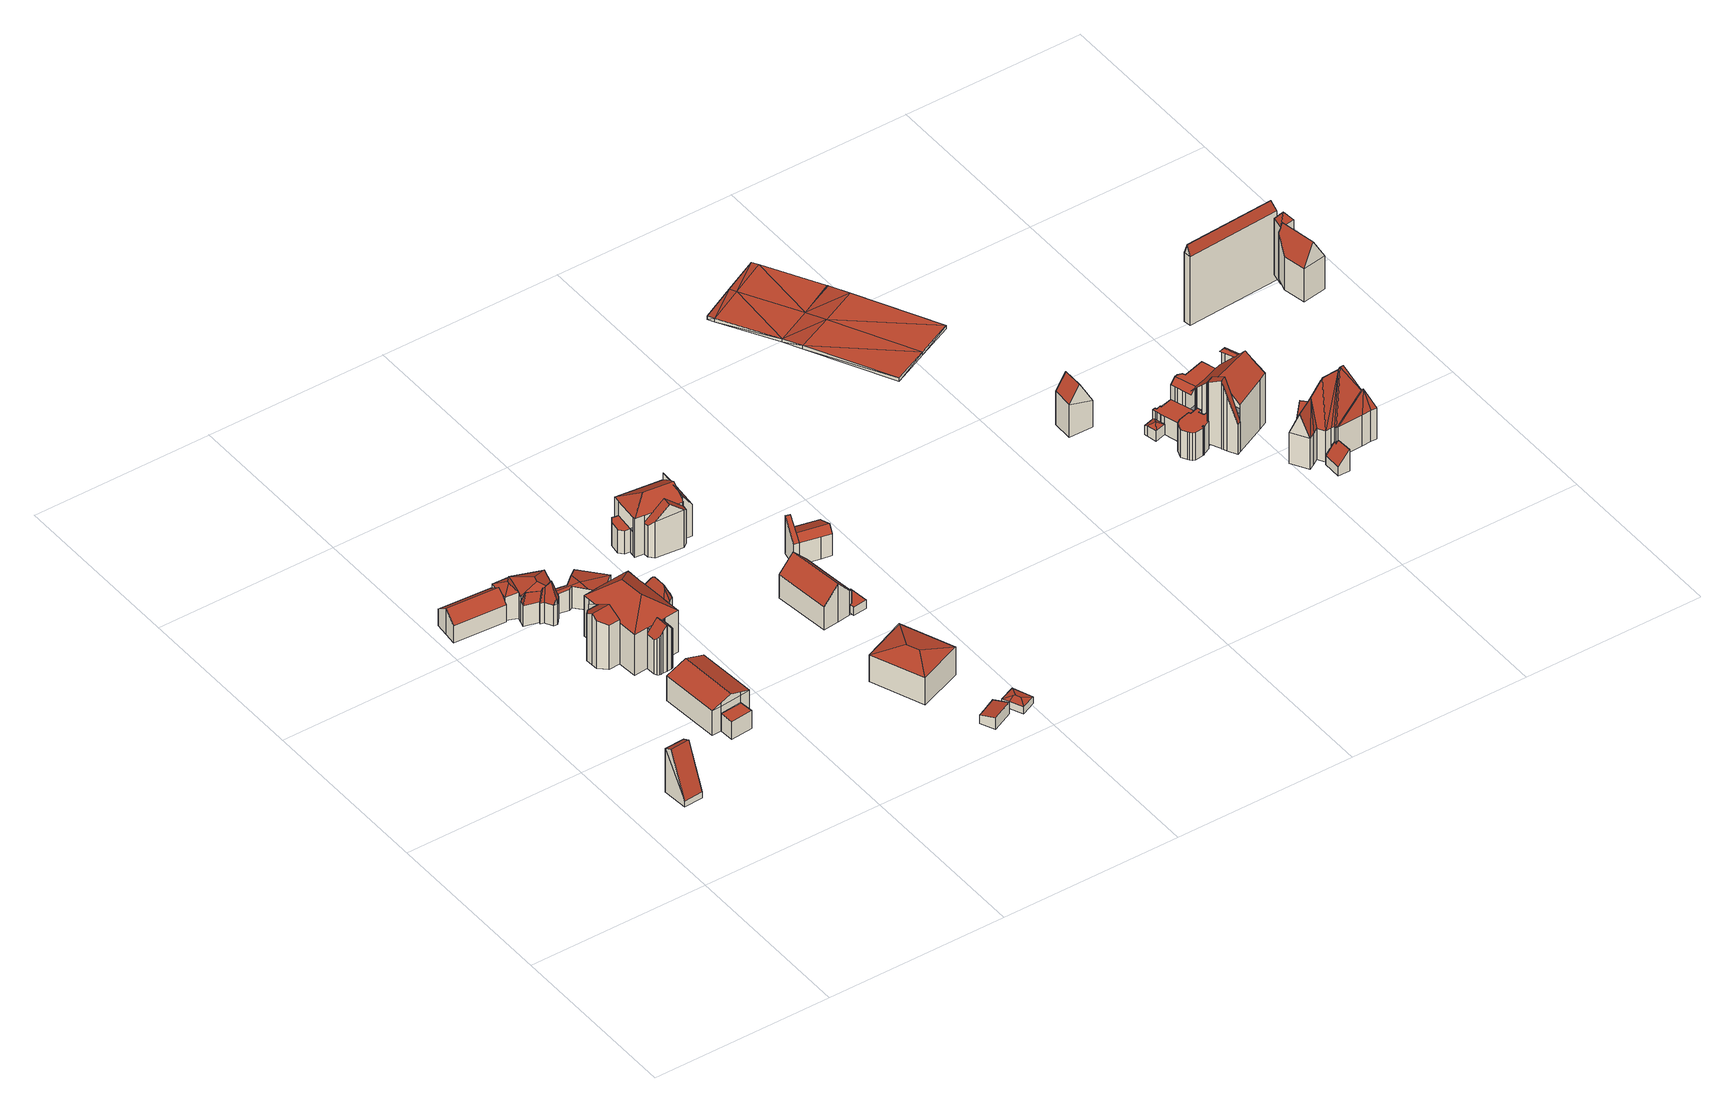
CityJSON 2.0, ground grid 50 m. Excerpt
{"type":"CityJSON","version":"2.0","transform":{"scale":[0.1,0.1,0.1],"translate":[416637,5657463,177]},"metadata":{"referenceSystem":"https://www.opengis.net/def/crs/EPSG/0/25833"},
"CityObjects":{
"building1":{"type":"Building","attributes":{"Dachtyp_tdc":"tdcGableRoof","Gemeindeschluessel":14612000,"Dachneigung":68.95,"QualitaetDacherkennung":5,"Geometrietyp2DReferenz":"3000","measuredHeight":14.39,"function":"31001_9998","roofType":"3100"},"geometry":[{"type":"Solid","lod":"2","boundaries":[[[[0,1,2,3]],[[1,4,5,2]],[[4,6,7,5]],[[6,0,3,7]],[[4,1,8]],[[0,6,9]],[[1,0,9,8]],[[6,4,8,9]],[[3,2,5,7]]]],"semantics":{"surfaces":[{"type":"WallSurface"},{"type":"RoofSurface"},{"type":"GroundSurface"}],"values":[[0,0,0,0,0,0,1,1,2]]}}]},
"building2":{"type":"Building","attributes":{"Gemeindeschluessel":14612000,"Geometrietyp2DReferenz":"3000","function":"31001_9998","roofType":"9999"},"children":["building2-1","building2-2","building2-3","building2-4"]},
"building2-1":{"type":"BuildingPart","attributes":{"Dachtyp_tdc":"tdcGableRoof","Dachneigung":37.01,"QualitaetDacherkennung":66,"Geometrietyp2DReferenz":"3000","measuredHeight":7.87,"roofType":"3100"},"parents":["building2"],"geometry":[{"type":"MultiSurface","lod":"2","boundaries":[[[10,11,12,13]],[[14,15,16,17]],[[15,18,19,16]],[[18,20,21,19]],[[22,10,13,23]],[[20,18,15,14,24,25]],[[25,26,11,10,22,27,20]],[[13,12,28,17,16,19,21,29,23]],[[20,27,29,21]],[[27,22,23,29]]],"semantics":{"surfaces":[{"type":"WallSurface"},{"type":"RoofSurface"},{"type":"GroundSurface"}],"values":[0,0,0,0,0,1,1,2,0,0]}}]},
"building2-2":{"type":"BuildingPart","attributes":{"Dachtyp_tdc":"tdcHipRoof","Dachneigung":37.21,"QualitaetDacherkennung":38,"Geometrietyp2DReferenz":"3000","measuredHeight":8.71,"roofType":"3200"},"parents":["building2"],"geometry":[{"type":"MultiSurface","lod":"2","boundaries":[[[30,31,32,12,11]],[[33,34,14,17,35,36]],[[31,30,37]],[[34,33,38]],[[30,26,39,24,34,38,37]],[[33,40,31,37,38]],[[17,28,12,32,35]]],"semantics":{"surfaces":[{"type":"WallSurface"},{"type":"RoofSurface"},{"type":"GroundSurface"}],"values":[0,0,1,1,1,1,2]}}]},
"building2-3":{"type":"BuildingPart","attributes":{"Dachtyp_tdc":"tdcFreeFormRoof","Dachneigung":74.89,"QualitaetDacherkennung":26,"Geometrietyp2DReferenz":"3000","measuredHeight":12.1,"roofType":"5000"},"parents":["building2"],"geometry":[{"type":"MultiSurface","lod":"2","boundaries":[[[41,42,43,44]],[[45,46,47,48]],[[46,49,50,47]],[[49,51,52,50]],[[51,53,54,52]],[[53,55,56,54]],[[55,57,58,56]],[[57,41,44,58]],[[59,60,57,55]],[[61,59,55,53]],[[62,63,61,53,51]],[[62,51,49]],[[64,63,62,49,46]],[[64,46,45]],[[65,60,59,61,63,64,45,42]],[[65,42,41]],[[60,65,41,57]],[[44,43,48,47,50,52,54,56,58]]],"semantics":{"surfaces":[{"type":"WallSurface"},{"type":"RoofSurface"},{"type":"GroundSurface"}],"values":[0,0,0,0,0,0,0,0,1,1,1,0,1,1,1,1,1,2]}}]},
"building2-4":{"type":"BuildingPart","attributes":{"Dachtyp_tdc":"tdcHipRoof","Dachneigung":18.25,"QualitaetDacherkennung":45,"Geometrietyp2DReferenz":"3000","measuredHeight":9.42,"roofType":"3200"},"parents":["building2"],"geometry":[{"type":"MultiSurface","lod":"2","boundaries":[[[66,67,68,69]],[[67,70,71,68]],[[70,72,45,48,71]],[[73,36,35,43,42]],[[74,66,69,32,31]],[[73,72,70,75]],[[66,74,76]],[[70,67,66,76,75]],[[74,40,36,73,75,76]],[[69,68,71,48,43,35,32]]],"semantics":{"surfaces":[{"type":"WallSurface"},{"type":"RoofSurface"},{"type":"GroundSurface"}],"values":[0,0,0,0,0,1,1,1,1,2]}}]},
"building3":{"type":"Building","attributes":{"Dachtyp_tdc":"tdcPolyFlatRoof","Gemeindeschluessel":14612000,"Dachneigung":0,"QualitaetDacherkennung":60,"Geometrietyp2DReferenz":"3000","measuredHeight":5.34,"function":"31001_9998","roofType":"1000"},"geometry":[{"type":"Solid","lod":"2","boundaries":[[[[77,78,79,80]],[[78,81,82,79]],[[81,83,84,82]],[[83,77,80,84]],[[83,81,78,77]],[[80,79,82,84]]]],"semantics":{"surfaces":[{"type":"WallSurface"},{"type":"RoofSurface"},{"type":"GroundSurface"}],"values":[[0,0,0,0,1,2]]}}]},
"building4":{"type":"Building","attributes":{"Dachtyp_tdc":"tdcGableRoof","Gemeindeschluessel":14612000,"Dachneigung":19.41,"QualitaetDacherkennung":51,"Geometrietyp2DReferenz":"3000","measuredHeight":9.6,"function":"31001_9998","roofType":"3100"},"geometry":[{"type":"Solid","lod":"2","boundaries":[[[[85,86,87,88]],[[86,89,90,87]],[[89,91,92,90]],[[91,93,94,92]],[[93,95,96,94]],[[95,85,88,96]],[[95,97,98,99,85]],[[100,99,98,101,102]],[[86,100,102,89]],[[89,102,101,91]],[[91,101,98,97,93]],[[85,99,100,86]],[[93,97,95]],[[88,87,90,92,94,96]]]],"semantics":{"surfaces":[{"type":"WallSurface"},{"type":"RoofSurface"},{"type":"GroundSurface"}],"values":[[0,0,0,0,0,0,1,1,0,0,0,0,0,2]]}}]},
"building5":{"type":"Building","attributes":{"Gemeindeschluessel":14612000,"Geometrietyp2DReferenz":"3000","function":"31001_9998","roofType":"9999"},"children":["building5-1","building5-2","building5-3","building5-4","building5-5"]},
"building5-1":{"type":"BuildingPart","attributes":{"Dachtyp_tdc":"tdcFreeFormRoof","Dachneigung":50.03,"QualitaetDacherkennung":50,"Geometrietyp2DReferenz":"3000","measuredHeight":14.06,"roofType":"5000"},"parents":["building5"],"geometry":[{"type":"MultiSurface","lod":"2","boundaries":[[[103,104,105,106,107,108,109,110,111,112,113,114,115,116,117]],[[118,119,104,103]],[[119,120,105,104]],[[120,121,106,105]],[[122,123,109,108]],[[123,124,110,109]],[[124,125,111,110]],[[125,126,112,111]],[[126,127,113,112]],[[127,128,114,113]],[[128,129,115,114]],[[129,130,116,115]],[[130,131,117,116]],[[131,118,103,117]],[[129,128,127,126,125,124,123,122,132,133]],[[133,134,121,120,119,118,131,130,129]]],"semantics":{"surfaces":[{"type":"GroundSurface"},{"type":"WallSurface"},{"type":"RoofSurface"}],"values":[0,1,1,1,1,1,1,1,1,1,1,1,1,1,2,2]}}]},
"building5-2":{"type":"BuildingPart","attributes":{"Dachtyp_tdc":"tdcFreeFormRoof","Dachneigung":33.49,"QualitaetDacherkennung":39,"Geometrietyp2DReferenz":"3000","measuredHeight":15.62,"roofType":"5000"},"parents":["building5"],"geometry":[{"type":"MultiSurface","lod":"2","boundaries":[[[135,136,137,138]],[[139,140,141,142,143]],[[140,144,145,141]],[[144,146,147,145]],[[146,148,149,147]],[[148,150,151,149]],[[150,135,138,151]],[[146,144,140,139,152]],[[152,135,153,136,135,150,148,146]],[[138,137,138,154,142,141,145,147,149,151]]],"semantics":{"surfaces":[{"type":"WallSurface"},{"type":"RoofSurface"},{"type":"GroundSurface"}],"values":[0,0,0,0,0,0,0,1,1,2]}}]},
"building5-3":{"type":"BuildingPart","attributes":{"Dachtyp_tdc":"tdcHipRoof","Dachneigung":35.77,"QualitaetDacherkennung":74,"Geometrietyp2DReferenz":"3000","measuredHeight":17.36,"roofType":"3200"},"parents":["building5"],"geometry":[{"type":"MultiSurface","lod":"2","boundaries":[[[155,156,108,157]],[[156,122,108]],[[158,106,121]],[[158,159,160,106]],[[159,161,142,160]],[[161,143,142]],[[159,158,134,162,132,156,155,163]],[[164,165,166,167,168]],[[155,169,170,171,172,164,168,163]],[[167,173,153,174,175,143,161,159,163,168]],[[137,176,177,178,179,180,181,182,183,157,108,107,106,160,142,154,138]],[[173,167,176,137]],[[167,166,177,176]],[[166,184,177]],[[165,178,185]],[[165,164,179,178]],[[164,172,180,179]],[[172,171,186,181,180]],[[170,182,187]],[[170,169,183,182]],[[169,155,157,183]]],"semantics":{"surfaces":[{"type":"WallSurface"},{"type":"RoofSurface"},{"type":"GroundSurface"}],"values":[0,0,0,0,0,0,1,1,1,1,2,0,0,0,0,0,0,0,0,0,0]}}]},
"building5-4":{"type":"BuildingPart","attributes":{"Dachtyp_tdc":"tdcFreeFormRoof","Dachneigung":63.42,"QualitaetDacherkennung":17,"Geometrietyp2DReferenz":"3000","measuredHeight":14.75,"roofType":"5000"},"parents":["building5"],"geometry":[{"type":"MultiSurface","lod":"2","boundaries":[[[188,189,190,191,192,193,194,182,181,195]],[[196,197,189,188]],[[197,198,190,189]],[[198,199,191,190]],[[199,200,192,191]],[[200,201,193,192]],[[201,202,194,193]],[[202,187,182,194]],[[186,203,195,181]],[[203,196,188,195]],[[187,202,204]],[[202,201,205,204]],[[201,200,206,205]],[[200,199,198,207,208,206]],[[198,197,207]],[[197,196,209,208,207]],[[196,203,210,209]],[[203,186,210]],[[186,187,204,205,206,208,209,210]]],"semantics":{"surfaces":[{"type":"GroundSurface"},{"type":"WallSurface"},{"type":"RoofSurface"}],"values":[0,1,1,1,1,1,1,1,1,1,2,2,2,2,2,2,2,2,2]}}]},
"building5-5":{"type":"BuildingPart","attributes":{"Dachtyp_tdc":"tdcFreeFormRoof","Dachneigung":56.48,"QualitaetDacherkennung":15,"Geometrietyp2DReferenz":"3000","measuredHeight":10.7,"roofType":"5000"},"parents":["building5"],"geometry":[{"type":"MultiSurface","lod":"2","boundaries":[[[184,211,212,177]],[[211,213,214,212]],[[213,215,216,214]],[[215,217,218,216]],[[217,185,178,218]],[[219,185,217]],[[220,219,217,215]],[[215,213,211,221,220]],[[221,211,184]],[[219,220,221,184,185]],[[212,214,216,218,178,177]]],"semantics":{"surfaces":[{"type":"WallSurface"},{"type":"RoofSurface"},{"type":"GroundSurface"}],"values":[0,0,0,0,0,1,1,1,1,1,2]}}]},
"building6":{"type":"Building","attributes":{"Dachtyp_tdc":"tdcFreeFormRoof","Gemeindeschluessel":14612000,"Dachneigung":15.34,"QualitaetDacherkennung":27,"Geometrietyp2DReferenz":"3000","measuredHeight":6.87,"function":"31001_9998","roofType":"5000"},"geometry":[{"type":"Solid","lod":"2","boundaries":[[[[222,223,224,225]],[[223,226,227,224]],[[226,228,229,227]],[[228,230,231,229]],[[230,232,233,231]],[[232,234,235,233]],[[234,236,237,235]],[[236,238,239,237]],[[238,240,241,239]],[[240,242,243,241]],[[242,222,225,243]],[[232,230,244,245]],[[236,234,232,245,246]],[[242,240,238,246,245,247]],[[245,244,228,226,223,222,247]],[[238,236,246]],[[230,228,244]],[[222,242,247]],[[225,224,227,229,231,233,235,237,239,241,243]]]],"semantics":{"surfaces":[{"type":"WallSurface"},{"type":"RoofSurface"},{"type":"GroundSurface"}],"values":[[0,0,0,0,0,0,0,0,0,0,0,1,1,1,1,0,0,0,2]]}}]},
"building7":{"type":"Building","attributes":{"Dachtyp_tdc":"tdcHipRoof","Gemeindeschluessel":14612000,"Dachneigung":12.03,"QualitaetDacherkennung":46,"Geometrietyp2DReferenz":"3000","measuredHeight":10.01,"function":"31001_9998","roofType":"3200"},"geometry":[{"type":"Solid","lod":"2","boundaries":[[[[248,249,250,251]],[[249,252,253,250]],[[252,254,255,253]],[[254,248,251,255]],[[252,249,256]],[[248,254,257]],[[249,248,257,256]],[[254,252,256,257]],[[251,250,253,255]]]],"semantics":{"surfaces":[{"type":"WallSurface"},{"type":"RoofSurface"},{"type":"GroundSurface"}],"values":[[0,0,0,0,1,1,1,1,2]]}}]},
"building8":{"type":"Building","attributes":{"Dachtyp_tdc":"tdcPolyFlatRoof","Gemeindeschluessel":14612000,"Dachneigung":12.13,"QualitaetDacherkennung":81,"Geometrietyp2DReferenz":"3000","measuredHeight":3.57,"function":"31001_9998","roofType":"2100"},"geometry":[{"type":"Solid","lod":"2","boundaries":[[[[258,259,260,261]],[[259,262,263,260]],[[262,264,265,263]],[[262,259,258,266,267,268,264]],[[265,269,270,271,261,260,263]],[[266,258,261,271]],[[264,268,269,265]],[[268,267,270,269]],[[267,266,271,270]]]],"semantics":{"surfaces":[{"type":"WallSurface"},{"type":"RoofSurface"},{"type":"GroundSurface"}],"values":[[0,0,0,1,2,0,0,0,0]]}}]},
"building9":{"type":"Building","attributes":{"Gemeindeschluessel":14612000,"Geometrietyp2DReferenz":"3000","function":"31001_9998","roofType":"9999"},"children":["building9-1","building9-2","building9-3","building9-4"]},
"building9-1":{"type":"BuildingPart","attributes":{"Dachtyp_tdc":"tdcPolyFlatRoof","Dachneigung":56.65,"QualitaetDacherkennung":50,"Geometrietyp2DReferenz":"3000","measuredHeight":13.44,"roofType":"2100"},"parents":["building9"],"geometry":[{"type":"MultiSurface","lod":"2","boundaries":[[[272,273,274,275,276]],[[277,278,279,280,281]],[[278,272,276,279]],[[278,277,282,283,284,273,272]],[[276,275,285,280,279]]],"semantics":{"surfaces":[{"type":"WallSurface"},{"type":"RoofSurface"},{"type":"GroundSurface"}],"values":[0,0,0,1,2]}}]},
"building9-2":{"type":"BuildingPart","attributes":{"Dachtyp_tdc":"tdcHipAndGableRoof","Dachneigung":32.57,"QualitaetDacherkennung":33,"Geometrietyp2DReferenz":"3000","measuredHeight":14.63,"roofType":"5000"},"parents":["building9"],"geometry":[{"type":"MultiSurface","lod":"2","boundaries":[[[274,286,287,288,275]],[[289,290,291,292,293]],[[290,294,295,291]],[[294,296,295]],[[297,298,299]],[[297,300,301,298]],[[300,281,280,301]],[[300,297,294,290,302]],[[290,289,303,304,286,274,284,305,302]],[[305,282,281,300,302]],[[275,288,292,291,295,298,301,280,285]]],"semantics":{"surfaces":[{"type":"WallSurface"},{"type":"RoofSurface"},{"type":"GroundSurface"}],"values":[0,0,0,0,0,0,0,1,1,1,2]}}]},
"building9-3":{"type":"BuildingPart","attributes":{"Dachtyp_tdc":"tdcFreeFormRoof","Dachneigung":45.34,"QualitaetDacherkennung":41,"Geometrietyp2DReferenz":"3000","measuredHeight":14.86,"roofType":"5000"},"parents":["building9"],"geometry":[{"type":"MultiSurface","lod":"2","boundaries":[[[306,293,292,307]],[[287,308,309,288]],[[308,310,311,309]],[[310,312,313,311]],[[312,306,307,313]],[[310,308,287,304,314,315]],[[312,315,314,303,293,306]],[[312,310,315]],[[307,292,288,309,311,313]]],"semantics":{"surfaces":[{"type":"WallSurface"},{"type":"RoofSurface"},{"type":"GroundSurface"}],"values":[0,0,0,0,0,1,1,0,2]}}]},
"building9-4":{"type":"BuildingPart","attributes":{"Dachtyp_tdc":"tdcPolyFlatRoof","Dachneigung":0,"QualitaetDacherkennung":55,"Geometrietyp2DReferenz":"3000","measuredHeight":7.05,"roofType":"1000"},"parents":["building9"],"geometry":[{"type":"MultiSurface","lod":"2","boundaries":[[[316,317,318,319]],[[317,299,298,318]],[[296,320,321,295]],[[320,322,323,321]],[[322,324,325,323]],[[324,316,319,325]],[[324,322,320,296,320,299,317,316]],[[319,318,298,321,295,321,323,325]]],"semantics":{"surfaces":[{"type":"WallSurface"},{"type":"RoofSurface"},{"type":"GroundSurface"}],"values":[0,0,0,0,0,0,1,2]}}]},
"building10":{"type":"Building","attributes":{"Dachtyp_tdc":"tdcGableRoof","Gemeindeschluessel":14612000,"Dachneigung":47.16,"QualitaetDacherkennung":72,"Geometrietyp2DReferenz":"3000","measuredHeight":11.69,"function":"31001_9998","roofType":"3100"},"geometry":[{"type":"Solid","lod":"2","boundaries":[[[[326,327,328,329]],[[330,331,332,333,334,335,336,337]],[[326,338,331,330]],[[338,339,332,331]],[[339,340,333,332]],[[340,341,334,333]],[[341,329,335,334]],[[329,328,336,335]],[[328,327,337,336]],[[327,326,330,337]],[[329,341,340,339,338,326]]]],"semantics":{"surfaces":[{"type":"RoofSurface"},{"type":"GroundSurface"},{"type":"WallSurface"}],"values":[[0,1,2,2,2,2,2,2,2,2,0]]}}]},
"building11":{"type":"Building","attributes":{"Dachtyp_tdc":"tdcFreeFormRoof","Gemeindeschluessel":14612000,"Dachneigung":13.23,"QualitaetDacherkennung":67,"Geometrietyp2DReferenz":"3000","measuredHeight":2.59,"function":"31001_9998","roofType":"5000"},"geometry":[{"type":"Solid","lod":"2","boundaries":[[[[342,343,344,345]],[[343,346,347,344]],[[346,348,349,347]],[[348,350,351,349]],[[350,342,345,351]],[[352,353,350,348]],[[352,348,346]],[[354,353,352,346,343]],[[354,343,342]],[[353,354,342,350]],[[345,344,347,349,351]]]],"semantics":{"surfaces":[{"type":"WallSurface"},{"type":"RoofSurface"},{"type":"GroundSurface"}],"values":[[0,0,0,0,0,1,1,1,1,1,2]]}}]},
"building12":{"type":"Building","attributes":{"Dachtyp_tdc":"tdcPolyFlatRoof","Gemeindeschluessel":14612000,"Dachneigung":0,"QualitaetDacherkennung":51,"Geometrietyp2DReferenz":"3000","measuredHeight":2.51,"function":"31001_9998","roofType":"1000"},"geometry":[{"type":"Solid","lod":"2","boundaries":[[[[355,356,357,358]],[[356,359,360,357]],[[359,361,362,360]],[[361,363,364,362]],[[363,365,366,364]],[[365,355,358,366]],[[365,363,361,359,356,355]],[[358,357,360,362,364,366]]]],"semantics":{"surfaces":[{"type":"WallSurface"},{"type":"RoofSurface"},{"type":"GroundSurface"}],"values":[[0,0,0,0,0,0,1,2]]}}]},
"building13":{"type":"Building","attributes":{"Gemeindeschluessel":14612000,"Geometrietyp2DReferenz":"3000","function":"31001_9998","roofType":"9999"},"children":["building13-1","building13-2"]},
"building13-1":{"type":"BuildingPart","attributes":{"Dachtyp_tdc":"tdcPolyFlatRoof","Dachneigung":43.17,"QualitaetDacherkennung":25,"Geometrietyp2DReferenz":"3000","measuredHeight":11.51,"roofType":"2100"},"parents":["building13"],"geometry":[{"type":"MultiSurface","lod":"2","boundaries":[[[367,368,369,370]],[[368,371,372,373,369]],[[374,367,370,375]],[[374,376,371,368,367]],[[370,369,373,377,375]]],"semantics":{"surfaces":[{"type":"WallSurface"},{"type":"RoofSurface"},{"type":"GroundSurface"}],"values":[0,0,0,1,2]}}]},
"building13-2":{"type":"BuildingPart","attributes":{"Dachtyp_tdc":"tdcGableRoof","Dachneigung":26.66,"QualitaetDacherkennung":47,"Geometrietyp2DReferenz":"3000","measuredHeight":8.33,"roofType":"3100"},"parents":["building13"],"geometry":[{"type":"MultiSurface","lod":"2","boundaries":[[[372,378,379,373]],[[378,380,381,379]],[[380,382,383,381]],[[382,384,385,383]],[[384,386,387,385]],[[386,388,389,387]],[[388,374,375,389]],[[384,382,380,378,372,376,390]],[[390,374,388,386,384]],[[375,377,373,379,381,383,385,387,389]]],"semantics":{"surfaces":[{"type":"WallSurface"},{"type":"RoofSurface"},{"type":"GroundSurface"}],"values":[0,0,0,0,0,0,0,1,1,2]}}]},
"building14":{"type":"Building","attributes":{"Dachtyp_tdc":"tdcGableRoof","Gemeindeschluessel":14612000,"Dachneigung":61.26,"QualitaetDacherkennung":5,"Geometrietyp2DReferenz":"3000","measuredHeight":14.83,"function":"31001_9998","roofType":"3100"},"geometry":[{"type":"Solid","lod":"2","boundaries":[[[[391,392,393,394]],[[392,395,396,393]],[[395,397,398,396]],[[397,391,394,398]],[[395,392,399]],[[391,397,400]],[[392,391,400,399]],[[397,395,399,400]],[[394,393,396,398]]]],"semantics":{"surfaces":[{"type":"WallSurface"},{"type":"RoofSurface"},{"type":"GroundSurface"}],"values":[[0,0,0,0,0,0,1,1,2]]}}]},
"building15":{"type":"Building","attributes":{"Dachtyp_tdc":"tdcPolyFlatRoof","Gemeindeschluessel":14612000,"Dachneigung":0,"QualitaetDacherkennung":1,"Geometrietyp2DReferenz":"3000","measuredHeight":8.4,"function":"31001_9998","roofType":"1000"},"geometry":[{"type":"Solid","lod":"2","boundaries":[[[[401,402,403,404]],[[402,405,406,403]],[[405,407,408,406]],[[407,409,410,408]],[[409,411,412,410]],[[411,413,414,412]],[[413,415,416,414]],[[415,417,418,416]],[[417,419,420,418]],[[419,421,422,420]],[[421,423,424,422]],[[423,425,426,424]],[[425,427,428,426]],[[427,429,430,428]],[[429,431,432,430]],[[431,433,434,432]],[[433,435,436,434]],[[437,401,404,438]],[[435,439,440,436]],[[435,433,431,429,427,425,423,421,419,417,415,413,411,409,407,405,402,401,437,441,442,439]],[[440,443,444,438,404,403,406,408,410,412,414,416,418,420,422,424,426,428,430,432,434,436]],[[439,442,443,440]],[[442,441,444,443]],[[441,437,438,444]]]],"semantics":{"surfaces":[{"type":"WallSurface"},{"type":"RoofSurface"},{"type":"GroundSurface"}],"values":[[0,0,0,0,0,0,0,0,0,0,0,0,0,0,0,0,0,0,0,1,2,0,0,0]]}}]},
"building16":{"type":"Building","attributes":{"name":"Mordgrundbrücke","BodenHoehe":182.11,"gemHoehe":0,"BauwerkHoehe":1,"Breite":22,"Erfassungsdatum_Objekt":"2016-08-15","Gemeindeschluessel":"14612000","Geometrietyp2DReferenz":"3000","measuredHeight":1,"function":"53001_1800"},"geometry":[{"type":"MultiSurface","lod":"2","boundaries":[[[445,446,447]],[[447,446,448]],[[446,449,448]],[[448,449,450]],[[450,449,451]],[[449,452,453]],[[449,453,454]],[[449,454,451]],[[452,455,456]],[[452,456,453]],[[457,458,445]],[[445,458,446]],[[458,459,446]],[[446,459,449]],[[459,460,452]],[[459,452,449]],[[460,461,455]],[[460,455,452]],[[445,447,462]],[[445,462,463]],[[447,448,464]],[[447,464,462]],[[448,450,465]],[[448,465,464]],[[450,451,466]],[[450,466,465]],[[451,454,467]],[[451,467,466]],[[454,453,468]],[[454,468,467]],[[453,456,469]],[[453,469,468]],[[456,455,470]],[[456,470,469]],[[455,461,471]],[[455,471,470]],[[461,460,472]],[[461,472,471]],[[460,459,473]],[[460,473,472]],[[459,458,474]],[[459,474,473]],[[458,457,475]],[[458,475,474]],[[457,445,463]],[[457,463,475]],[[468,469,476]],[[463,474,475]],[[477,474,463]],[[477,473,474]],[[478,473,477]],[[476,472,473]],[[478,476,473]],[[470,471,472]],[[476,470,472]],[[462,477,463]],[[464,477,462]],[[464,478,477]],[[465,478,464]],[[466,478,465]],[[468,476,478]],[[467,468,478]],[[466,467,478]],[[469,470,476]]],"semantics":{"surfaces":[{"type":"RoofSurface"},{"type":"WallSurface"},{"type":"GroundSurface"}],"values":[0,0,0,0,0,0,0,0,0,0,0,0,0,0,0,0,0,0,1,1,1,1,1,1,1,1,1,1,1,1,1,1,1,1,1,1,1,1,1,1,1,1,1,1,1,1,2,2,2,2,2,2,2,2,2,2,2,2,2,2,2,2,2,2]}}]},
"building17":{"type":"Building","attributes":{"Gemeindeschluessel":14612000,"Geometrietyp2DReferenz":"3000","function":"31001_9998","roofType":"9999"},"children":["building17-1","building17-2","building17-3","building17-4","building17-5","building17-6"]},
"building17-1":{"type":"BuildingPart","attributes":{"Dachtyp_tdc":"tdcGableRoof","Dachneigung":68.87,"QualitaetDacherkennung":19,"Geometrietyp2DReferenz":"3000","measuredHeight":20.6,"roofType":"3100"},"parents":["building17"],"geometry":[{"type":"MultiSurface","lod":"2","boundaries":[[[479,480,481,482]],[[480,483,484,481]],[[483,485,486,484]],[[485,487,488,486]],[[487,489,490,488]],[[489,491,492,490]],[[491,493,494,492]],[[493,495,496,497,494]],[[489,487,485,483,480,479,498,499]],[[499,495,493,491,489]],[[497,500,501,482,481,484,486,488,490,492,494]]],"semantics":{"surfaces":[{"type":"WallSurface"},{"type":"RoofSurface"},{"type":"GroundSurface"}],"values":[0,0,0,0,0,0,0,0,1,1,2]}}]},
"building17-2":{"type":"BuildingPart","attributes":{"Dachtyp_tdc":"tdcPolyFlatRoof","Dachneigung":0,"QualitaetDacherkennung":42,"Geometrietyp2DReferenz":"3000","measuredHeight":5.6,"roofType":"1000"},"parents":["building17"],"geometry":[{"type":"MultiSurface","lod":"2","boundaries":[[[502,503,504,505,506]],[[503,507,508,504]],[[507,509,510,508]],[[509,511,512,510]],[[511,513,514,512]],[[515,516,517,518]],[[516,519,520,517]],[[519,521,522,523,520]],[[519,516,515,524,513,511,509,507,503,502,521]],[[523,525,505,504,508,510,512,514,526,518,517,520]]],"semantics":{"surfaces":[{"type":"WallSurface"},{"type":"RoofSurface"},{"type":"GroundSurface"}],"values":[0,0,0,0,0,0,0,0,1,2]}}]},
"building17-3":{"type":"BuildingPart","attributes":{"Dachtyp_tdc":"tdcCutGableRoof","Dachneigung":0.116,"QualitaetDacherkennung":54,"Geometrietyp2DReferenz":"3000","measuredHeight":11.64,"roofType":"9999"},"parents":["building17"],"geometry":[{"type":"MultiSurface","lod":"2","boundaries":[[[527,528,529,530]],[[528,531,532,529]],[[531,533,534,532]],[[533,535,536,534]],[[535,537,538,536]],[[537,539,540,538]],[[541,542,543,514,513]],[[542,544,545,543]],[[544,546,547,545]],[[546,527,530,547]],[[542,541,548,549,550]],[[551,552,539,537,535,533,531,528]],[[550,553,551,528,527,546,544,542]],[[530,529,532,534,536,538,540,554,555,556,526,514,543,545,547]]],"semantics":{"surfaces":[{"type":"WallSurface"},{"type":"RoofSurface"},{"type":"GroundSurface"}],"values":[0,0,0,0,0,0,0,0,0,0,1,1,1,2]}}]},
"building17-4":{"type":"BuildingPart","attributes":{"Dachtyp_tdc":"tdcFreeFormRoof","Dachneigung":28.09,"QualitaetDacherkennung":13,"Geometrietyp2DReferenz":"3000","measuredHeight":17.04,"roofType":"5000"},"parents":["building17"],"geometry":[{"type":"MultiSurface","lod":"2","boundaries":[[[557,558,559,540,539]],[[558,560,561,559]],[[560,562,563,561]],[[562,564,565,563]],[[564,566,567,565]],[[566,568,569,567]],[[570,571,566,564]],[[572,570,564,562]],[[573,572,562,560]],[[574,573,560,558]],[[574,558,557,575]],[[571,570,572,573,574,575,576,577,568]],[[571,568,566]],[[554,540,559,561,563,565,567,569,578]]],"semantics":{"surfaces":[{"type":"WallSurface"},{"type":"RoofSurface"},{"type":"GroundSurface"}],"values":[0,0,0,0,0,0,1,1,1,1,1,1,1,2]}}]},
"building17-5":{"type":"BuildingPart","attributes":{"Dachtyp_tdc":"tdcFreeFormRoof","Dachneigung":29.86,"QualitaetDacherkennung":27,"Geometrietyp2DReferenz":"3000","measuredHeight":3.95,"roofType":"5000"},"parents":["building17"],"geometry":[{"type":"MultiSurface","lod":"2","boundaries":[[[579,580,581,582]],[[580,506,505,581]],[[522,583,584,523]],[[583,579,582,584]],[[585,506,580,579,586]],[[579,583,586]],[[583,522,586]],[[522,585,586]],[[582,581,505,525,523,584]]],"semantics":{"surfaces":[{"type":"WallSurface"},{"type":"RoofSurface"},{"type":"GroundSurface"}],"values":[0,0,0,0,1,1,1,1,2]}}]},
"building17-6":{"type":"BuildingPart","attributes":{"Dachtyp_tdc":"tdcGableRoof","Dachneigung":46.17,"QualitaetDacherkennung":8,"Geometrietyp2DReferenz":"3000","measuredHeight":19.54,"roofType":"3100"},"parents":["building17"],"geometry":[{"type":"MultiSurface","lod":"2","boundaries":[[[587,588,589,590]],[[588,591,592,589]],[[591,593,515,518,592]],[[594,595,596,569,568]],[[595,597,598,596]],[[597,599,479,482,598]],[[496,600,601,497]],[[600,587,590,601]],[[602,603,498,599,597,595,594,604]],[[604,576,605,553,606,549,607,593,591,588,587,600,496,602]],[[590,589,592,518,526,556,555,554,578,569,596,598,482,501,500,497,601]]],"semantics":{"surfaces":[{"type":"WallSurface"},{"type":"RoofSurface"},{"type":"GroundSurface"}],"values":[0,0,0,0,0,0,0,0,1,1,2]}}]},
"building18":{"type":"Building","attributes":{"Dachtyp_tdc":"tdcPolyFlatRoof","Gemeindeschluessel":14612000,"Dachneigung":50.05,"QualitaetDacherkennung":48,"Geometrietyp2DReferenz":"3000","measuredHeight":6.51,"function":"31001_9998","roofType":"2100"},"geometry":[{"type":"Solid","lod":"2","boundaries":[[[[608,609,610,611]],[[609,612,613,610]],[[612,614,615,613]],[[614,616,617,615]],[[616,618,619,617]],[[618,620,621,619]],[[620,608,611,621]],[[620,618,616,614,612,609,608]],[[611,610,613,615,617,619,621]]]],"semantics":{"surfaces":[{"type":"WallSurface"},{"type":"RoofSurface"},{"type":"GroundSurface"}],"values":[[0,0,0,0,0,0,0,1,2]]}}]},
"building19":{"type":"Building","attributes":{"Dachtyp_tdc":"tdcFreeFormRoof","Gemeindeschluessel":14612000,"Dachneigung":67.29,"QualitaetDacherkennung":8,"Geometrietyp2DReferenz":"3000","measuredHeight":22.02,"function":"31001_9998","roofType":"5000"},"geometry":[{"type":"Solid","lod":"2","boundaries":[[[[622,623,624,625]],[[623,626,627,624]],[[626,628,629,627]],[[628,630,631,629]],[[630,632,633,631]],[[632,634,635,633]],[[634,636,637,635]],[[636,638,639,637]],[[638,640,641,639]],[[640,642,643,641]],[[642,644,645,643]],[[644,646,647,645]],[[646,648,649,647]],[[648,650,651,649]],[[650,652,653,651]],[[654,655,648,646]],[[656,657,658]],[[657,659,660]],[[654,657,656]],[[654,659,657]],[[646,659,654]],[[644,659,646]],[[642,659,644]],[[640,659,642]],[[659,640,638]],[[661,657,660]],[[638,662,659]],[[636,662,638]],[[662,636,634]],[[663,662,634,632]],[[660,659,662,663,630,628]],[[660,664,661]],[[660,665,664]],[[665,660,628]],[[666,665,628]],[[666,628,626]],[[626,623,666]],[[666,622,665]],[[667,665,622]],[[665,667,668]],[[664,665,668,669]],[[664,657,661]],[[669,657,664]],[[670,657,669]],[[657,670,671]],[[658,657,671,672]],[[658,673,656]],[[673,658,672]],[[672,674,673]],[[675,674,672]],[[676,674,675]],[[677,674,676]],[[674,677,678]],[[674,678,679]],[[673,674,679,652]],[[655,654,656,673,652,650]],[[655,650,648]],[[630,663,632]],[[622,666,623]],[[653,680,681,682,683,684,685,686,687,688,689,690,625,624,627,629,631,633,635,637,639,641,643,645,647,649,651]],[[652,679,680,653]],[[679,678,681,680]],[[678,677,682,681]],[[677,676,683,682]],[[676,675,684,683]],[[675,672,685,684]],[[672,671,686,685]],[[671,670,687,686]],[[670,669,688,687]],[[669,668,689,688]],[[668,667,690,689]],[[667,622,625,690]]]],"semantics":{"surfaces":[{"type":"WallSurface"},{"type":"RoofSurface"},{"type":"GroundSurface"}],"values":[[0,0,0,0,0,0,0,0,0,0,0,0,0,0,0,1,1,1,1,1,1,1,1,1,1,1,1,1,1,1,1,1,1,1,1,1,1,1,1,1,1,1,1,1,1,1,1,1,1,1,1,1,1,1,1,1,1,0,0,2,0,0,0,0,0,0,0,0,0,0,0,0]]}}]},
"building20":{"type":"Building","attributes":{"Dachtyp_tdc":"tdcPolyFlatRoof","Gemeindeschluessel":14612000,"Dachneigung":0,"QualitaetDacherkennung":68,"Geometrietyp2DReferenz":"3000","measuredHeight":5.31,"function":"31001_9998","roofType":"1000"},"geometry":[{"type":"Solid","lod":"2","boundaries":[[[[691,692,693,694]],[[692,695,696,693]],[[695,697,698,696]],[[697,699,700,698]],[[699,701,702,700]],[[701,703,704,702]],[[703,691,694,704]],[[703,701,699,697,695,692,691]],[[694,693,696,698,700,702,704]]]],"semantics":{"surfaces":[{"type":"WallSurface"},{"type":"RoofSurface"},{"type":"GroundSurface"}],"values":[[0,0,0,0,0,0,0,1,2]]}}]},
"building21":{"type":"Building","attributes":{"Dachtyp_tdc":"tdcFreeFormRoof","Gemeindeschluessel":14612000,"Dachneigung":72.45,"QualitaetDacherkennung":10,"Geometrietyp2DReferenz":"3000","measuredHeight":24.22,"function":"31001_9998","roofType":"5000"},"geometry":[{"type":"Solid","lod":"2","boundaries":[[[[705,706,707,708]],[[706,709,710,707]],[[709,711,712,710]],[[711,705,708,712]],[[713,714,711,709]],[[713,709,706]],[[714,713,706,705]],[[714,705,711]],[[708,707,710,712]]]],"semantics":{"surfaces":[{"type":"WallSurface"},{"type":"RoofSurface"},{"type":"GroundSurface"}],"values":[[0,0,0,0,1,0,1,1,2]]}}]},
"building22":{"type":"Building","attributes":{"Dachtyp_tdc":"tdcFreeFormRoof","Gemeindeschluessel":14612000,"Dachneigung":59.49,"QualitaetDacherkennung":7,"Geometrietyp2DReferenz":"3000","measuredHeight":16.56,"function":"31001_9998","roofType":"5000"},"geometry":[{"type":"Solid","lod":"2","boundaries":[[[[715,716,717,718]],[[716,719,720,717]],[[719,721,722,720]],[[721,723,724,722]],[[723,725,726,724]],[[725,715,718,726]],[[727,728,719,716,715,725]],[[727,723,721,728]],[[725,723,727]],[[721,719,728]],[[718,717,720,722,724,726]]]],"semantics":{"surfaces":[{"type":"WallSurface"},{"type":"RoofSurface"},{"type":"GroundSurface"}],"values":[[0,0,0,0,0,0,1,1,0,0,2]]}}]},
"building23":{"type":"Building","attributes":{"Dachtyp_tdc":"tdcFreeFormRoof","Gemeindeschluessel":14612000,"Dachneigung":54.4,"QualitaetDacherkennung":9,"Geometrietyp2DReferenz":"3000","measuredHeight":19.51,"function":"31001_9998","roofType":"5000"},"geometry":[{"type":"Solid","lod":"2","boundaries":[[[[729,730,731,732]],[[730,733,734,731]],[[733,735,736,734]],[[735,729,732,736]],[[737,735,733]],[[738,737,733,730]],[[738,730,729]],[[737,738,729,735]],[[732,731,734,736]]]],"semantics":{"surfaces":[{"type":"WallSurface"},{"type":"RoofSurface"},{"type":"GroundSurface"}],"values":[[0,0,0,0,1,1,1,1,2]]}}]}
},
"vertices":[
[178,262,21],[125,258,21],[125,258,4],[178,262,4],[120,328,138],[120,328,4],[174,331,138],[174,331,4],[122,307,148],[175,311,148],
[155,1077,96],[156,1077,96],[156,1077,41],[155,1077,41],[150,1015,97],[149,1010,93],[149,1010,41],[150,1015,41],[5,1020,93],[5,1020,41],[9,1055,120],[9,1055,41],[156,1083,91],[156,1083,41],[152,1033,111],[153,1045,120],[154,1059,109],[13,1092,91],[153,1045,41],[13,1092,41],
[156,1077,108],[196,1065,118],[196,1065,41],[180,1004,121],[150,1015,112],[180,1004,41],[180,1004,119],[177,1044,128],[175,1036,128],[153,1045,110],[193,1052,119],
[172,974,104],[177,991,104],[177,991,41],[172,974,41],[249,966,104],[258,952,104],[258,952,41],[249,966,41],[242,933,104],[242,933,41],[231,934,104],[231,934,41],[219,955,104],[219,955,41],[209,958,104],[209,958,41],[211,963,104],[211,963,41],[221,965,141],[219,968,131],[226,964,140],[237,933,121],[238,953,162],[239,953,160],[183,980,136],
[280,1041,114],[260,973,115],[260,973,41],[280,1041,41],[257,963,115],[257,963,41],[249,966,115],[177,991,119],[196,1065,119],[229,997,135],[234,1014,135],
[387,399,98],[391,361,98],[391,361,44],[387,399,44],[330,355,98],[330,355,44],[327,394,98],[327,394,44],
[287,558,120],[400,567,120],[400,567,45],[287,558,45],[413,402,120],[413,402,45],[387,399,120],[387,399,45],[327,394,120],[327,394,45],[300,392,120],[300,392,45],[327,394,130],[358,397,141],[346,563,141],[400,567,122],[387,399,131],[413,402,122],
[319,632,56],[315,634,56],[311,641,56],[309,667,56],[339,669,56],[363,671,56],[365,650,56],[365,644,56],[363,639,56],[359,634,56],[355,633,56],[343,632,56],[341,632,56],[330,632,56],[323,631,56],[319,632,170],[315,634,166],[311,641,161],[309,667,161],[363,671,169],[365,650,169],[365,644,169],[363,639,172],[359,634,177],[355,633,182],[343,632,195],[341,632,197],[330,632,183],[323,631,175],[352,670,182],[339,669,197],[326,668,181],
[261,797,186],[259,833,162],[259,833,56],[261,797,56],[267,718,190],[235,716,190],[235,716,56],[267,718,56],[267,718,180],[213,735,202],[213,735,56],[212,753,212],[212,753,56],[211,772,200],[211,772,56],[229,795,186],[229,795,56],[264,757,212],[261,805,180],[264,757,56],
[403,674,183],[363,671,182],[403,674,56],[309,667,181],[271,664,180],[271,664,56],[267,718,181],[339,669,182],[335,725,230],[390,858,183],[382,858,183],[297,852,181],[258,849,180],[330,796,230],[401,705,183],[399,727,183],[394,808,183],[393,808,183],[259,833,180],[261,797,180],[264,757,180],[258,849,56],[297,852,56],[382,858,56],[390,858,56],[393,808,56],[394,808,56],[399,727,56],[401,705,56],[297,852,149],[382,858,149],[394,808,165],[399,727,165],
[424,804,56],[431,794,56],[433,791,56],[435,752,56],[435,749,56],[431,737,56],[418,729,56],[414,809,56],[424,804,165],[431,794,165],[433,791,165],[435,752,165],[435,749,165],[431,737,165],[418,729,165],[414,809,165],[413,743,195],[416,749,201],[416,752,203],[421,788,190],[414,785,204],[413,790,201],[411,793,197],
[295,871,149],[295,871,56],[358,875,149],[358,875,56],[373,876,149],[373,876,56],[381,872,149],[381,872,56],[373,866,163],[372,867,163],[306,862,163],
[249,966,113],[257,963,114],[257,963,53],[249,966,53],[260,973,113],[260,973,53],[290,963,117],[290,963,53],[344,1010,106],[344,1010,53],[402,945,106],[402,945,53],[361,910,110],[361,910,53],[331,912,116],[331,912,53],[295,951,118],[295,951,53],[286,946,117],[286,946,53],[258,952,113],[258,952,53],[321,990,114],[319,950,121],[322,922,118],[251,963,114],
[819,367,150],[877,222,150],[877,222,65],[819,367,65],[756,174,147],[756,174,65],[698,319,147],[698,319,65],[792,247,165],[778,282,165],
[866,75,79],[886,85,79],[886,85,53],[866,75,53],[896,64,84],[896,64,53],[905,46,88],[905,46,53],[848,66,79],[828,57,79],[846,18,88],[846,18,53],[828,57,53],[848,66,53],
[681,1008,141],[656,1011,178],[656,1011,163],[656,1011,44],[681,1008,44],[667,1105,178],[691,1102,141],[691,1102,44],[667,1105,44],[667,1105,157],[664,1073,178],[661,1054,178],[659,1035,178],[661,1054,44],
[656,1009,161],[656,1009,148],[656,1009,44],[553,1021,161],[527,1024,161],[527,1024,44],[553,1021,44],[553,1021,139],[528,1031,161],[528,1031,44],[528,1031,114],[536,1102,158],[536,1102,44],[536,1102,114],[538,1120,157],[538,1120,44],[579,1064,190],[575,1018,161],[641,1010,161],[661,1054,190],
[552,1007,139],[552,1007,44],[654,994,148],[654,994,44],[642,986,158],[642,986,44],[565,995,154],[565,995,44],[606,1015,192],[603,990,192],
[508,1090,114],[519,1104,114],[519,1104,44],[508,1090,44],[530,1045,114],[530,1045,44],[515,1047,114],[515,1047,44],[504,1060,114],[504,1060,44],
[734,676,199],[691,672,153],[709,516,153],[752,520,199],[734,676,82],[776,681,82],[790,564,82],[794,525,82],[789,525,82],[752,520,82],[709,516,82],[691,672,82],[776,681,153],[790,564,153],[794,525,153],[789,525,158],
[961,27,91],[921,9,91],[921,9,70],[961,27,70],[905,46,91],[905,46,70],[896,64,91],[896,64,70],[939,81,91],[939,81,70],[923,54,95],[927,52,96],[932,38,96],
[829,514,116],[790,510,116],[790,510,91],[829,514,91],[789,525,116],[789,525,91],[794,525,116],[794,525,91],[790,564,116],[790,564,91],[823,568,116],[823,568,91],
[787,748,146],[798,798,194],[798,798,79],[787,748,79],[811,795,194],[811,795,146],[811,795,79],[800,745,146],[800,745,79],[804,762,162],[804,762,79],
[814,813,136],[814,813,79],[897,796,136],[897,796,79],[892,770,149],[892,770,79],[887,744,163],[887,744,79],[883,727,146],[883,727,79],[855,733,146],[855,733,79],[804,762,163],
[1517,627,353],[1518,570,351],[1518,570,269],[1517,627,269],[1451,571,369],[1451,571,269],[1453,628,371],[1453,628,269],[1481,571,417],[1482,628,417],
[1662,332,364],[1664,327,364],[1664,327,280],[1662,332,280],[1661,325,364],[1661,325,280],[1637,323,364],[1637,323,280],[1631,326,364],[1631,326,280],[1626,331,364],[1626,331,280],[1623,335,364],[1623,335,280],[1614,351,364],[1614,351,280],[1623,375,364],[1623,375,280],[1634,383,364],[1634,383,280],[1666,392,364],[1666,392,280],[1668,386,364],[1668,386,280],[1692,393,364],[1692,393,280],[1696,382,364],[1696,382,280],[1686,379,364],[1686,379,280],[1691,364,364],[1691,364,280],[1700,367,364],[1700,367,280],[1705,352,364],[1705,352,280],[1666,333,364],[1666,333,280],[1684,342,364],[1684,342,280],[1668,329,364],[1686,338,364],[1686,338,280],[1668,329,280],
[1259,1670,61],[1268,1652,62],[1357,1719,61],[1366,1702,62],[1349,1491,69],[1447,1541,69],[1448,1539,69],[1373,1438,72],[1473,1484,72],[1449,1537,69],[1480,1202,83],[1580,1247,83],[1160,1620,61],[1169,1602,62],[1249,1444,69],[1272,1393,72],[1380,1156,83],[1357,1719,51],[1259,1670,51],[1366,1702,52],[1447,1541,59],[1448,1539,59],[1449,1537,59],[1473,1484,62],[1580,1247,73],[1480,1202,73],[1380,1156,73],[1272,1393,62],[1249,1444,59],[1169,1602,52],[1160,1620,51],[1373,1438,62],[1268,1652,52],[1349,1491,59],
[1730,273,385],[1720,268,385],[1720,268,294],[1730,273,294],[1707,294,460],[1707,294,294],[1703,303,485],[1703,303,294],[1701,307,497],[1701,307,294],[1701,308,500],[1701,308,294],[1686,338,483],[1686,338,294],[1684,342,481],[1684,342,294],[1705,352,481],[1705,352,471],[1705,352,294],[1721,302,461],[1716,316,500],[1710,335,294],[1716,316,294],
[1613,462,350],[1621,464,350],[1621,464,294],[1613,462,294],[1613,462,322],[1622,459,350],[1622,459,294],[1635,463,350],[1635,463,294],[1636,459,350],[1636,459,294],[1669,468,350],[1669,468,294],[1690,398,350],[1666,392,350],[1666,392,294],[1690,398,294],[1634,383,350],[1634,383,294],[1622,426,350],[1622,426,325],[1622,426,294],[1687,410,350],[1614,456,294],[1687,410,294],
[1708,463,410],[1766,479,411],[1766,479,294],[1708,463,294],[1767,479,407],[1767,479,294],[1772,463,407],[1772,463,294],[1778,464,394],[1778,464,294],[1791,456,369],[1791,456,294],[1795,439,373],[1795,439,294],[1669,468,395],[1684,472,410],[1684,472,294],[1692,474,410],[1692,474,294],[1704,470,410],[1704,470,294],[1687,410,395],[1700,414,408],[1702,414,410],[1779,435,411],[1788,437,389],[1718,419,410],[1788,437,294],[1779,435,294],[1702,414,294],
[1795,439,460],[1806,442,460],[1806,442,294],[1825,390,460],[1825,390,294],[1813,386,460],[1813,386,294],[1818,382,460],[1818,382,294],[1824,366,460],[1824,366,294],[1823,358,460],[1823,358,294],[1816,380,461],[1822,365,461],[1812,386,460],[1815,394,464],[1800,434,465],[1788,437,460],[1804,401,460],[1816,374,460],[1816,374,294],
[1586,446,325],[1584,454,321],[1584,454,294],[1586,446,294],[1592,418,325],[1592,418,294],[1614,456,325],[1604,437,334],
[1696,382,438],[1692,393,426],[1692,393,294],[1696,382,294],[1691,398,420],[1691,398,294],[1690,398,420],[1823,358,475],[1838,325,446],[1838,325,294],[1816,314,444],[1816,314,294],[1730,273,437],[1700,367,454],[1700,367,294],[1710,335,490],[1716,316,474],[1816,374,490],[1788,437,418],[1702,414,409],[1687,410,407],
[1879,88,300],[1880,139,301],[1880,139,274],[1879,88,274],[1896,140,320],[1896,140,274],[1905,140,331],[1905,140,274],[1905,133,331],[1905,133,274],[1911,133,338],[1911,133,274],[1912,88,339],[1912,88,274],
[1834,138,377],[1806,184,377],[1806,184,282],[1834,138,282],[1823,194,377],[1823,194,282],[1851,211,377],[1851,211,282],[1850,215,377],[1850,215,282],[1879,234,377],[1879,234,282],[1881,231,377],[1881,231,282],[1888,235,377],[1888,235,282],[1891,237,377],[1891,237,282],[1939,239,377],[1939,239,282],[1945,239,377],[1945,239,282],[1966,240,377],[1966,240,282],[1975,240,377],[1975,240,282],[1974,263,377],[1974,263,282],[2013,264,377],[2013,264,282],[2017,183,377],[2017,183,282],[1996,221,425],[1995,244,425],[1965,188,502],[1952,191,493],[1955,187,502],[1904,193,482],[1906,192,485],[1907,189,493],[1875,204,424],[1865,224,419],[1904,188,492],[1875,194,442],[1820,161,442],[1851,148,377],[1867,158,377],[1880,139,377],[1896,140,377],[1905,140,377],[1905,133,377],[1996,159,431],[2002,160,431],[1911,133,377],[1982,137,377],[2007,138,377],[2025,138,377],[2023,183,377],[2023,183,282],[2025,138,282],[2007,138,282],[1982,137,282],[1911,133,282],[1905,133,282],[1905,140,282],[1896,140,282],[1880,139,282],[1867,158,282],[1851,148,282],
[1975,240,349],[1966,240,349],[1966,240,295],[1975,240,295],[1945,239,349],[1945,239,295],[1943,282,349],[1943,282,295],[2008,284,349],[2008,284,295],[2009,264,349],[2009,264,295],[1974,263,349],[1974,263,295],
[2158,728,508],[1897,710,508],[1897,710,297],[2158,728,297],[1895,730,508],[1895,730,297],[2157,748,508],[2157,748,297],[1896,720,539],[2147,737,539],
[2121,643,443],[2133,684,486],[2133,684,343],[2121,643,343],[2138,684,496],[2138,684,343],[2181,691,445],[2181,691,343],[2199,592,444],[2199,592,343],[2133,581,443],[2133,581,343],[2162,586,509],[2143,685,509],
[2138,684,495],[2146,721,495],[2146,721,324],[2138,684,324],[2175,723,495],[2175,723,324],[2181,691,495],[2181,691,324],[2161,705,519],[2160,705,519]
]}
